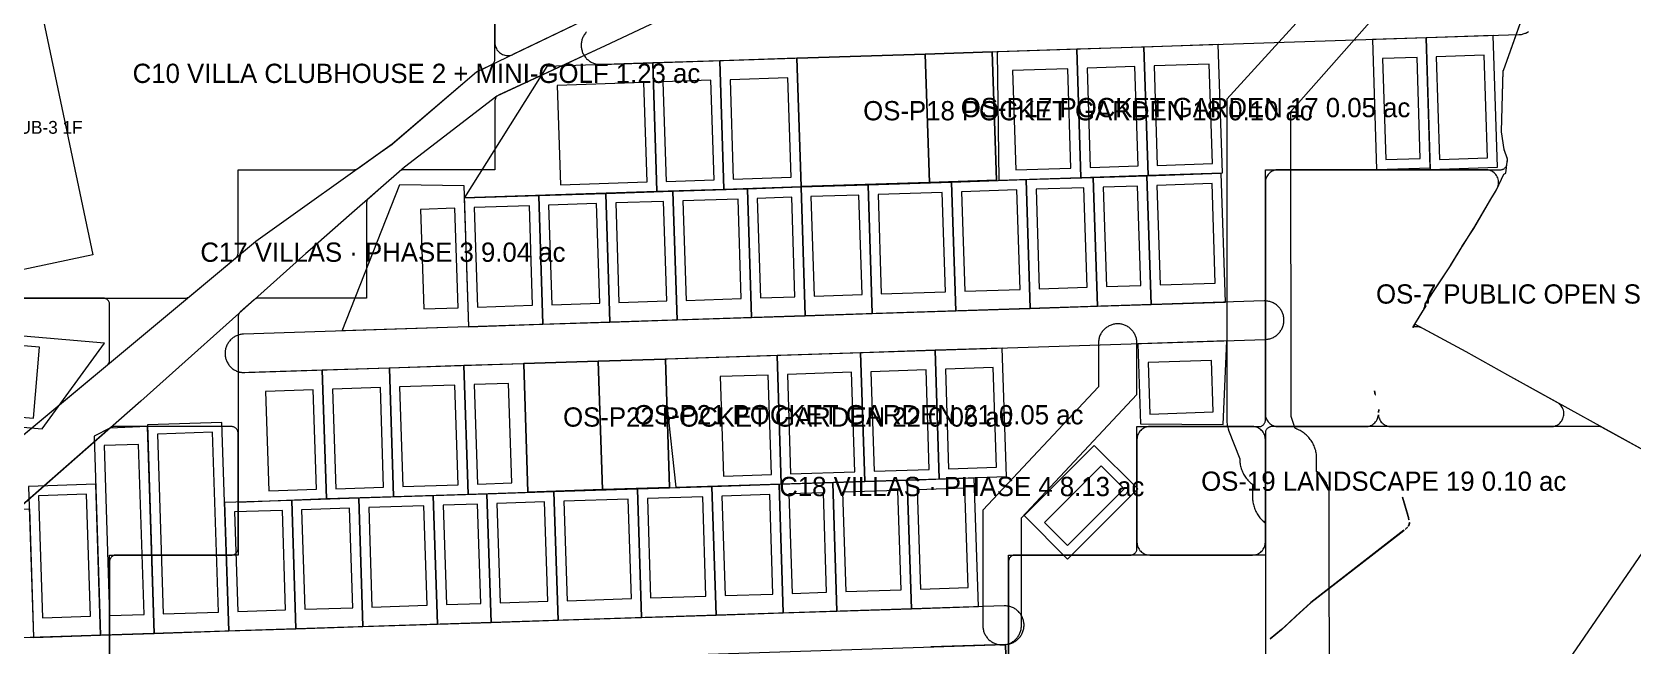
# Model space of a CAD drawing. Extents: x 32 to 940, y -21 to 684.
# Drawn here: x 487.9 to 737.3, y 175.8 to 271.4 of the extents above; entities that cross this region are included whole.
import ezdxf

# ---------------------------------------------------------------- set-up
doc = ezdxf.new("R2010")
doc.units = 0
for name, color, linetype, lineweight in [('BUILDING-APARTMENTS', 1, 'Continuous', 0), ('BUILDING-CLUBHOUSE', 4, 'Continuous', 0), ('GREEN-IN-VILLAS', 3, 'Continuous', 0), ('GREEN-LANDSCAPE', 3, 'Continuous', 0), ('GREEN-RC', 3, 'Continuous', 0), ('PLOT', 4, 'Continuous', 0), ('ROAD-PRIMARY', 1, 'Continuous', 0), ('ROAD-TERTIARY', 7, 'Continuous', 0), ('SITE-BOUNDARY', 7, 'Continuous', 0), ('TEXT-PLOT', 7, 'Continuous', 0), ('TEXT-ZONE', 7, 'Continuous', 0), ('VILLA-HOUSE', 7, 'Continuous', 0), ('ZONE-APARTMENTS', 1, 'Continuous', 0), ('ZONE-CLUBHOUSE', 4, 'Continuous', 0), ('ZONE-VILLAS', 2, 'Continuous', 0)]:
    doc.layers.add(name, color=color, linetype=linetype, lineweight=lineweight)

msp = doc.modelspace()

# ---------------------------------------------------------------- linework, layer by layer
at = {"layer": 'BUILDING-APARTMENTS'}
msp.add_lwpolyline([(769.27, 137.06), (723.66, 168.44), (739.35, 191.25), (784.96, 159.86)], close=True, dxfattribs=at)
at = {"layer": 'BUILDING-CLUBHOUSE'}
msp.add_lwpolyline([(476.3, 232.29), (467.42, 274.47), (488.51, 278.91), (497.39, 236.73)], close=True, dxfattribs=at)
at = {"layer": 'GREEN-IN-VILLAS'}
for points in [[(607.05, 267.35), (607.7, 247.37), (607.7, 247.37), (607.71, 247.37), (619.31, 247.75), (627.66, 248.02), (627.67, 248.02), (627.67, 248.02), (627.02, 268), (627.01, 268.01), (627.01, 268.01), (618.66, 267.73), (607.06, 267.36), (607.05, 267.36)], [(627.02, 268), (627.67, 248.02), (627.67, 248.02), (627.67, 248.02), (638.1, 248.36), (638.11, 248.36), (638.11, 248.36), (637.46, 268.34), (637.46, 268.35), (637.45, 268.35), (627.02, 268.01), (627.02, 268.01)], [(564.49, 219.79), (565.14, 199.81), (565.14, 199.81), (565.15, 199.81), (576.74, 200.19), (576.75, 200.19), (576.75, 200.19), (576.1, 220.17), (576.1, 220.17), (576.09, 220.17), (564.5, 219.8), (564.49, 219.8)], [(576.1, 220.17), (576.75, 200.19), (576.75, 200.19), (576.76, 200.19), (587.19, 200.53), (587.2, 200.53), (587.2, 200.53), (586.55, 220.51), (586.54, 220.51), (586.54, 220.51), (576.11, 220.17), (576.1, 220.17)]]:
    msp.add_lwpolyline(points, close=True, dxfattribs=at)
msp.add_lwpolyline([(640, 161), (639.51, 176.06), (639.51, 176.06), (639.5, 176.06), (627.91, 175.69)], dxfattribs=at)
at = {"layer": 'GREEN-LANDSCAPE'}
msp.add_lwpolyline([(560, 288), (560, 269.78), (560.01, 269.59), (560.04, 269.4), (560.08, 269.21), (560.15, 269.03), (560.23, 268.86), (560.32, 268.69), (560.44, 268.53), (560.56, 268.39), (560.7, 268.26), (560.86, 268.14), (561.02, 268.04), (561.19, 267.95), (561.37, 267.88), (561.55, 267.83), (561.74, 267.8), (561.94, 267.78), (562.13, 267.78), (562.32, 267.81), (562.51, 267.85), (562.69, 267.9), (562.87, 267.98), (574.88, 273.76)], dxfattribs=at)
msp.add_lwpolyline([(660, 192), (660.01, 191.8), (660.04, 191.61), (660.09, 191.42), (660.15, 191.23), (660.24, 191.06), (660.34, 190.89), (660.45, 190.73), (660.59, 190.59), (660.73, 190.45), (660.89, 190.34), (661.06, 190.24), (661.23, 190.15), (661.42, 190.09), (661.61, 190.04), (661.8, 190.01), (662, 190), (678, 190), (678.2, 190.01), (678.39, 190.04), (678.58, 190.09), (678.77, 190.15), (678.94, 190.24), (679.11, 190.34), (679.27, 190.45), (679.41, 190.59), (679.55, 190.73), (679.66, 190.89), (679.76, 191.06), (679.85, 191.23), (679.91, 191.42), (679.96, 191.61), (679.99, 191.8), (680, 192), (680, 208), (679.99, 208.2), (679.96, 208.39), (679.91, 208.58), (679.85, 208.77), (679.76, 208.94), (679.66, 209.11), (679.55, 209.27), (679.41, 209.41), (679.27, 209.55), (679.11, 209.66), (678.94, 209.76), (678.77, 209.85), (678.58, 209.91), (678.39, 209.96), (678.2, 209.99), (678, 210), (662, 210), (661.8, 209.99), (661.61, 209.96), (661.42, 209.91), (661.23, 209.85), (661.06, 209.76), (660.89, 209.66), (660.73, 209.55), (660.59, 209.41), (660.45, 209.27), (660.34, 209.11), (660.24, 208.94), (660.15, 208.77), (660.09, 208.58), (660.04, 208.39), (660.01, 208.2), (660, 208)], close=True, dxfattribs=at)
at = {"layer": 'GREEN-RC'}
for points in [[(680, 212), (680.01, 211.8), (680.04, 211.61), (680.09, 211.42), (680.15, 211.23), (680.24, 211.06), (680.34, 210.89), (680.45, 210.73), (680.59, 210.59), (680.73, 210.45), (680.89, 210.34), (681.06, 210.24), (681.23, 210.15), (681.42, 210.09), (681.61, 210.04), (681.8, 210.01), (682, 210), (695.61, 210), (695.81, 210.01), (696.01, 210.04), (696.2, 210.09), (696.39, 210.16), (696.57, 210.24), (696.74, 210.35), (696.89, 210.46), (697.04, 210.6), (697.17, 210.75), (697.29, 210.91), (697.39, 211.08), (697.47, 211.26), (697.53, 211.45), (697.58, 211.64), (697.6, 211.82), (697.61, 211.76), (697.64, 211.57), (697.69, 211.38), (697.76, 211.2), (697.84, 211.03), (697.94, 210.87), (698.06, 210.71), (698.19, 210.57), (698.34, 210.44), (698.49, 210.33), (698.66, 210.23), (698.84, 210.15), (699.02, 210.08), (699.21, 210.04), (699.4, 210.01), (699.59, 210), (724.49, 210), (724.69, 210.01), (724.88, 210.04), (725.07, 210.09), (725.26, 210.15), (725.43, 210.23), (725.6, 210.33), (725.76, 210.45), (725.9, 210.58), (726.04, 210.72), (726.15, 210.88), (726.25, 211.05), (726.34, 211.22), (726.4, 211.41), (726.45, 211.6), (726.48, 211.79), (726.49, 211.98), (726.49, 212.18), (726.46, 212.37), (726.41, 212.56), (726.35, 212.75), (726.27, 212.92), (726.17, 213.09), (726.06, 213.25), (725.93, 213.4), (725.78, 213.53), (725.63, 213.65), (725.46, 213.75), (725.43, 213.77), (717.74, 218.02), (717.74, 218.02), (717.74, 218.02), (711.27, 221.63), (711.25, 221.64), (704.51, 225.3), (704.33, 225.39), (704.15, 225.45), (703.96, 225.5), (703.77, 225.53), (703.57, 225.54), (703.38, 225.53), (703.18, 225.51), (702.99, 225.46), (702.98, 225.46), (703, 225.5), (702.98, 225.45), (703, 225.5), (703.29, 225.96), (703.29, 225.96), (704.59, 228.09), (704.68, 228.26), (704.75, 228.43), (704.81, 228.6), (704.85, 228.78), (704.88, 228.96), (704.88, 229), (704.88, 229.06), (704.88, 229.07), (704.89, 229.08), (704.9, 229.1), (708.81, 235.01), (708.85, 235.08), (710.65, 238.05), (710.66, 238.05), (710.66, 238.05), (710.66, 238.05), (710.67, 238.07), (710.67, 238.07), (710.67, 238.08), (710.68, 238.08), (712.43, 240.83), (712.46, 240.9), (715.11, 245.41), (715.11, 245.42), (715.11, 245.42), (715.11, 245.42), (715.12, 245.44), (715.13, 245.44), (715.13, 245.44), (715.13, 245.44), (715.93, 246.75), (716.04, 246.96), (716.13, 247.16), (716.21, 247.34), (716.27, 247.54), (716.3, 247.73), (716.32, 247.93), (716.32, 248.13), (716.29, 248.33), (716.25, 248.53), (716.19, 248.72), (716.1, 248.9), (716.01, 249.08), (715.89, 249.24), (715.76, 249.39), (715.61, 249.53), (715.45, 249.65), (715.28, 249.75), (715.1, 249.84), (714.91, 249.91), (714.72, 249.96), (714.52, 249.99), (714.32, 250), (682, 250), (681.8, 249.99), (681.61, 249.96), (681.42, 249.91), (681.23, 249.85), (681.06, 249.76), (680.89, 249.66), (680.73, 249.55), (680.59, 249.41), (680.45, 249.27), (680.34, 249.11), (680.24, 248.94), (680.15, 248.77), (680.09, 248.58), (680.04, 248.39), (680.01, 248.2), (680, 248)], [(697.02, 215.59), (697.12, 214.99), (697.12, 214.99), (697.02, 215.59)], [(697.12, 214.96), (697.13, 214.96), (697.12, 214.96)], [(697.6, 212.21), (697.6, 212.21), (697.6, 212.23), (697.67, 212.6), (697.67, 212.65), (697.67, 212.65), (697.62, 212.34), (697.6, 212.18), (697.6, 212.21), (697.6, 212.23)]]:
    msp.add_lwpolyline(points, close=True, dxfattribs=at)
at = {"layer": 'PLOT'}
for points in [[(672.67, 269.49), (661.07, 269.11), (661.72, 249.13), (673.33, 249.5)], [(705.02, 270.55), (696.66, 270.27), (697.32, 250.03), (705.68, 250.31)], [(715.47, 270.89), (705.02, 270.55), (705.69, 250.06), (716.13, 250.4)], [(595.03, 266.97), (584.59, 266.63), (585.24, 246.64), (595.68, 246.98)], [(607.03, 267.36), (595.03, 266.97), (595.68, 246.98), (607.68, 247.37)], [(650.62, 268.77), (638.22, 268.37), (638.47, 248.37), (651.27, 248.79)], [(661.07, 269.11), (650.62, 268.77), (651.27, 248.79), (661.72, 249.13)], [(584.59, 266.63), (568.09, 266.09), (555.25, 245.66), (585.24, 246.64)], [(662.19, 229.02), (673.79, 229.4), (673.14, 249.39), (661.54, 249.01)], [(555.87, 225.56), (536.19, 224.92), (545.18, 247.72), (555.15, 247.55)], [(588.37, 226.62), (599.97, 227), (599.32, 246.98), (587.72, 246.61)], [(599.97, 227), (608.33, 227.27), (607.68, 247.26), (599.32, 246.98)], [(608.33, 227.27), (618.78, 227.61), (618.13, 247.6), (607.68, 247.26)], [(618.78, 227.61), (631.78, 228.03), (631.13, 248.02), (618.13, 247.6)], [(631.78, 228.03), (643.38, 228.41), (642.73, 248.4), (631.13, 248.02)], [(643.38, 228.41), (653.83, 228.75), (653.18, 248.74), (642.73, 248.4)], [(653.83, 228.75), (662.19, 229.02), (661.54, 249.01), (653.18, 248.74)], [(555.87, 225.56), (567.47, 225.94), (566.82, 245.93), (555.22, 245.55)], [(567.47, 225.94), (577.92, 226.28), (577.27, 246.27), (566.82, 245.93)], [(577.92, 226.28), (588.37, 226.62), (587.72, 246.61), (577.27, 246.27)], [(479.24, 224.71), (478.03, 210.65), (489.48, 209.66), (499.17, 222.99)], [(639.01, 222.22), (628.56, 221.88), (629.21, 201.89), (639.66, 202.23)], [(660.14, 222.91), (660.54, 210.42), (673.41, 210.34), (674, 223.36)], [(555.17, 219.49), (543.56, 219.12), (544.21, 199.13), (555.82, 199.5)], [(555.17, 219.49), (555.82, 199.5), (565.14, 199.81), (564.49, 219.79)], [(586.54, 220.51), (586.78, 213.42), (588.16, 200.56), (604.61, 201.09), (603.96, 221.08)], [(616.95, 221.5), (603.96, 221.08), (604.61, 201.09), (617.61, 201.52)], [(628.56, 221.88), (616.95, 221.5), (617.61, 201.52), (629.21, 201.89)], [(520, 198.23), (533.77, 198.79), (533.12, 218.78), (520, 218.35)], [(543.56, 219.12), (533.12, 218.78), (533.77, 198.79), (544.21, 199.13)], [(497.58, 208.5), (498.59, 177.52), (506.94, 177.79), (505.9, 210), (500.04, 209.75)], [(506.94, 177.79), (518.55, 178.17), (517.49, 210.65), (505.89, 210.28)], [(653.34, 207.07), (642.42, 196.15), (649.19, 189.38), (660.12, 200.3)], [(488.14, 177.18), (498.59, 177.52), (497.82, 201.01), (487.38, 200.67)], [(551.05, 179.23), (559.41, 179.5), (558.76, 199.49), (550.4, 199.22)], [(559.41, 179.5), (569.85, 179.84), (569.2, 199.83), (558.76, 199.49)], [(569.85, 179.84), (582.85, 180.26), (582.2, 200.25), (569.2, 199.83)], [(582.85, 180.26), (594.46, 180.64), (593.81, 200.63), (582.2, 200.25)], [(594.46, 180.64), (604.91, 180.98), (604.25, 200.97), (593.81, 200.63)], [(604.91, 180.98), (613.26, 181.25), (612.61, 201.24), (604.25, 200.97)], [(613.26, 181.25), (624.87, 181.63), (624.22, 201.62), (612.61, 201.24)], [(624.87, 181.63), (635.32, 181.97), (634.66, 201.96), (624.22, 201.62)], [(488.14, 177.18), (462.63, 176.35), (486.02, 197.12), (487.49, 197.17)], [(518.55, 178.17), (529, 178.51), (528.35, 198.5), (517.9, 198.16)], [(529, 178.51), (539.44, 178.85), (538.79, 198.84), (528.35, 198.5)], [(539.44, 178.85), (551.05, 179.23), (550.4, 199.22), (538.79, 198.84)]]:
    msp.add_lwpolyline(points, close=True, dxfattribs=at)
at = {"layer": 'ROAD-PRIMARY'}
for points in [[(694, 282.93), (674, 261), (674, 211), (674, 210.81), (674.01, 210.62), (674.03, 210.42), (674.06, 210.23), (674.09, 210.04), (674.13, 209.86), (674.18, 209.67), (674.24, 209.49), (674.26, 209.42), (676, 205), (676, 204.81), (676.01, 204.62), (676.03, 204.42), (676.06, 204.23), (676.09, 204.04), (676.13, 203.86), (676.18, 203.67), (676.24, 203.49), (676.3, 203.3), (676.37, 203.12), (676.44, 202.95), (676.52, 202.77), (676.61, 202.6), (676.71, 202.44), (676.81, 202.27), (676.92, 202.11), (677.03, 201.96), (677.15, 201.81), (677.28, 201.66), (677.41, 201.52), (677.54, 201.39), (677.69, 201.26), (677.83, 201.13), (677.98, 201.01), (678, 201), (678, 199), (678, 198.81), (678.01, 198.62), (678.03, 198.42), (678.06, 198.23), (678.09, 198.04), (678.13, 197.86), (678.18, 197.67), (678.24, 197.49), (678.3, 197.3), (678.37, 197.12), (678.44, 196.95), (678.52, 196.77), (678.61, 196.6), (678.71, 196.44), (678.81, 196.27), (678.92, 196.11), (679.03, 195.96), (679.15, 195.81), (679.28, 195.66), (679.41, 195.52), (679.54, 195.39), (679.69, 195.26), (679.83, 195.13), (679.98, 195.01), (680, 195), (680, 162.9)], [(690, 161), (689.95, 199.71), (689.92, 199.9), (689.88, 200.09), (689.84, 200.27), (689.78, 200.46), (689.72, 200.64), (689.66, 200.82), (689.58, 201), (689.5, 201.17), (689.42, 201.34), (689.32, 201.51), (689.22, 201.68), (689.12, 201.84), (689, 201.99), (688.89, 202.15), (688.76, 202.29), (688.63, 202.44), (688.5, 202.57), (688.36, 202.7), (688.21, 202.83), (688.06, 202.95), (687.97, 203.02), (687.95, 205.71), (687.92, 205.9), (687.88, 206.09), (687.84, 206.27), (687.78, 206.46), (687.72, 206.64), (687.66, 206.82), (687.58, 207), (687.5, 207.17), (687.42, 207.34), (687.32, 207.51), (687.22, 207.68), (687.12, 207.84), (687, 207.99), (686.89, 208.15), (686.76, 208.29), (686.63, 208.44), (686.5, 208.57), (686.36, 208.7), (686.21, 208.83), (686.06, 208.95), (685.91, 209.07), (685.75, 209.18), (685.59, 209.28), (685.42, 209.37), (685.25, 209.46), (685.08, 209.55), (684.9, 209.62), (684.72, 209.69), (684.64, 209.72), (684, 211.56), (683.95, 259.07), (703.33, 281)]]:
    msp.add_lwpolyline(points, dxfattribs=at)
at = {"layer": 'ROAD-TERTIARY'}
for points in [[(574.28, 271.47), (574.18, 271.36), (574.09, 271.25), (574, 271.13), (573.92, 271.01), (573.85, 270.89), (573.78, 270.76), (573.72, 270.63), (573.66, 270.5), (573.61, 270.37), (573.56, 270.23), (573.53, 270.09), (573.5, 269.95), (573.47, 269.81), (573.45, 269.66), (573.44, 269.52), (573.44, 269.37), (573.45, 269.23), (573.46, 269.09), (573.47, 268.94), (573.5, 268.8), (573.53, 268.66), (573.57, 268.52), (573.61, 268.38), (573.66, 268.25), (573.72, 268.12), (573.79, 267.99), (573.86, 267.86), (573.93, 267.74), (574.01, 267.62), (574.1, 267.5), (574.2, 267.39), (574.29, 267.29), (574.4, 267.19), (574.5, 267.09), (574.62, 267), (574.73, 266.92), (574.86, 266.84), (574.98, 266.76), (575.11, 266.69), (575.24, 266.63), (575.37, 266.58), (575.51, 266.53), (575.65, 266.49), (575.79, 266.45), (575.93, 266.43), (576.07, 266.4), (576.21, 266.39), (576.36, 266.38), (576.5, 266.38), (576.54, 266.38), (719.46, 271.04), (719.61, 271.04), (719.75, 271.06), (719.89, 271.08), (720.03, 271.11), (720.17, 271.14), (720.31, 271.19), (720.45, 271.24), (720.58, 271.29), (720.71, 271.35), (720.84, 271.42), (720.96, 271.5)], [(444.61, 169.74), (639.51, 176.09), (639.65, 176.09), (639.8, 176.11), (639.94, 176.13), (640.08, 176.16), (640.22, 176.19), (640.36, 176.24), (640.5, 176.29), (640.63, 176.34), (640.76, 176.4), (640.89, 176.47), (641.01, 176.54), (641.13, 176.62), (641.25, 176.71), (641.36, 176.8), (641.47, 176.9), (641.57, 177), (641.67, 177.1), (641.76, 177.22), (641.85, 177.33), (641.93, 177.45), (642, 177.57), (642.07, 177.7), (642.14, 177.83), (642.19, 177.96), (642.25, 178.1), (642.29, 178.24), (642.33, 178.38), (642.36, 178.52), (642.38, 178.66), (642.4, 178.8), (642.41, 178.95), (642.41, 179.09), (642.41, 179.24), (642.4, 179.38), (642.38, 179.52), (642.35, 179.66), (642.32, 179.81), (642.28, 179.94), (642.24, 180.08), (642.19, 180.22), (642.13, 180.35), (642.07, 180.48), (642, 180.6), (641.92, 180.73), (641.84, 180.85), (641.75, 180.96), (641.66, 181.07), (641.56, 181.18), (641.46, 181.28), (641.35, 181.37), (641.24, 181.47), (641.12, 181.55), (641, 181.63), (640.87, 181.7), (640.75, 181.77), (640.61, 181.83), (640.48, 181.89), (640.34, 181.93), (640.21, 181.98), (640.07, 182.01), (639.92, 182.04), (639.78, 182.06), (639.64, 182.07), (639.49, 182.08), (639.35, 182.08), (639.31, 182.08), (444.42, 175.74)]]:
    msp.add_lwpolyline(points, dxfattribs=at)
for points in [[(521.07, 218.4), (679.99, 223.58), (680.13, 223.58), (680.27, 223.6), (680.42, 223.62), (680.56, 223.65), (680.7, 223.69), (680.84, 223.73), (680.97, 223.78), (681.11, 223.83), (681.24, 223.89), (681.36, 223.96), (681.49, 224.04), (681.61, 224.12), (681.72, 224.2), (681.84, 224.29), (681.94, 224.39), (682.05, 224.49), (682.14, 224.6), (682.24, 224.71), (682.32, 224.82), (682.4, 224.94), (682.48, 225.06), (682.55, 225.19), (682.61, 225.32), (682.67, 225.45), (682.72, 225.59), (682.77, 225.73), (682.8, 225.87), (682.83, 226.01), (682.86, 226.15), (682.88, 226.29), (682.88, 226.44), (682.89, 226.58), (682.88, 226.73), (682.87, 226.87), (682.86, 227.01), (682.83, 227.16), (682.8, 227.3), (682.76, 227.44), (682.72, 227.57), (682.66, 227.71), (682.61, 227.84), (682.54, 227.97), (682.47, 228.1), (682.4, 228.22), (682.32, 228.34), (682.23, 228.45), (682.13, 228.56), (682.04, 228.67), (681.93, 228.77), (681.82, 228.87), (681.71, 228.96), (681.6, 229.04), (681.47, 229.12), (681.35, 229.19), (681.22, 229.26), (681.09, 229.32), (680.96, 229.38), (680.82, 229.43), (680.68, 229.47), (680.54, 229.5), (680.4, 229.53), (680.26, 229.55), (680.12, 229.56), (679.97, 229.57), (679.83, 229.57), (679.79, 229.57), (520.87, 224.4), (520.73, 224.39), (520.59, 224.38), (520.44, 224.35), (520.3, 224.33), (520.16, 224.29), (520.02, 224.25), (519.89, 224.2), (519.75, 224.14), (519.62, 224.08), (519.5, 224.01), (519.37, 223.94), (519.25, 223.86), (519.14, 223.78), (519.02, 223.68), (518.92, 223.59), (518.81, 223.49), (518.72, 223.38), (518.62, 223.27), (518.54, 223.15), (518.46, 223.03), (518.38, 222.91), (518.31, 222.78), (518.25, 222.66), (518.19, 222.52), (518.14, 222.39), (518.09, 222.25), (518.06, 222.11), (518.03, 221.97), (518, 221.83), (517.99, 221.68), (517.98, 221.54), (517.97, 221.39), (517.98, 221.25), (517.99, 221.11), (518, 220.96), (518.03, 220.82), (518.06, 220.68), (518.1, 220.54), (518.14, 220.4), (518.2, 220.27), (518.25, 220.13), (518.32, 220.01), (518.39, 219.88), (518.46, 219.76), (518.54, 219.64), (518.63, 219.52), (518.73, 219.41), (518.82, 219.31), (518.93, 219.21), (519.04, 219.11), (519.15, 219.02), (519.26, 218.94), (519.39, 218.86), (519.51, 218.78), (519.64, 218.72), (519.77, 218.65), (519.9, 218.6), (520.04, 218.55), (520.18, 218.51), (520.32, 218.47), (520.46, 218.45), (520.6, 218.43), (520.75, 218.41), (520.89, 218.4), (521.03, 218.4)], [(639.2, 176.01), (639.34, 176.02), (639.49, 176.04), (639.63, 176.07), (639.77, 176.1), (639.91, 176.14), (640.04, 176.19), (640.18, 176.24), (640.31, 176.3), (640.44, 176.37), (640.56, 176.44), (640.68, 176.52), (640.8, 176.6), (640.91, 176.69), (641.02, 176.78), (641.13, 176.88), (641.23, 176.99), (641.32, 177.1), (641.41, 177.21), (641.49, 177.33), (641.57, 177.45), (641.64, 177.58), (641.71, 177.71), (641.77, 177.84), (641.82, 177.97), (641.87, 178.11), (641.9, 178.25), (641.94, 178.39), (641.96, 178.53), (641.98, 178.68), (642, 178.82), (642, 178.96), (642, 195.81), (660, 215), (660, 223), (660, 223.14), (659.99, 223.29), (659.97, 223.43), (659.95, 223.57), (659.91, 223.72), (659.88, 223.85), (659.83, 223.99), (659.78, 224.13), (659.72, 224.26), (659.66, 224.39), (659.59, 224.52), (659.51, 224.64), (659.43, 224.76), (659.34, 224.87), (659.25, 224.98), (659.15, 225.09), (659.05, 225.19), (658.94, 225.29), (658.83, 225.38), (658.71, 225.46), (658.59, 225.54), (658.47, 225.62), (658.34, 225.68), (658.21, 225.75), (658.08, 225.8), (657.94, 225.85), (657.8, 225.89), (657.66, 225.93), (657.52, 225.95), (657.38, 225.98), (657.23, 225.99), (657.09, 226), (656.95, 226), (656.8, 225.99), (656.66, 225.98), (656.51, 225.96), (656.37, 225.93), (656.23, 225.9), (656.09, 225.86), (655.96, 225.81), (655.82, 225.76), (655.69, 225.7), (655.56, 225.63), (655.44, 225.56), (655.32, 225.48), (655.2, 225.4), (655.09, 225.31), (654.98, 225.22), (654.87, 225.12), (654.77, 225.01), (654.68, 224.9), (654.59, 224.79), (654.51, 224.67), (654.43, 224.55), (654.36, 224.42), (654.29, 224.29), (654.23, 224.16), (654.18, 224.03), (654.13, 223.89), (654.1, 223.75), (654.06, 223.61), (654.04, 223.47), (654.02, 223.32), (654, 223.18), (654, 223.04), (654, 216.18), (636, 197), (636, 179), (636, 178.86), (636.01, 178.71), (636.03, 178.57), (636.05, 178.43), (636.09, 178.28), (636.12, 178.15), (636.17, 178.01), (636.22, 177.87), (636.28, 177.74), (636.34, 177.61), (636.41, 177.48), (636.49, 177.36), (636.57, 177.24), (636.66, 177.13), (636.75, 177.02), (636.85, 176.91), (636.95, 176.81), (637.06, 176.71), (637.17, 176.62), (637.29, 176.54), (637.41, 176.46), (637.53, 176.38), (637.66, 176.32), (637.79, 176.25), (637.92, 176.2), (638.06, 176.15), (638.2, 176.11), (638.34, 176.07), (638.48, 176.05), (638.62, 176.02), (638.77, 176.01), (638.91, 176), (639.05, 176)]]:
    msp.add_lwpolyline(points, close=True, dxfattribs=at)
at = {"layer": 'SITE-BOUNDARY'}
for points in [[(742.03, 204.6), (717.74, 218.02), (717.74, 218.02), (711.26, 221.64), (703.29, 225.96), (702.98, 225.45), (703.29, 225.96), (705.02, 228.79), (704.88, 229.07), (704.89, 229.08), (708.83, 235.04), (710.66, 238.05), (710.67, 238.06), (710.67, 238.08), (712.45, 240.87), (715.11, 245.42), (715.12, 245.43), (715.13, 245.44), (715.99, 246.85), (717.13, 249.3), (717.13, 249.31), (717.13, 249.31), (717.14, 249.31), (717.43, 249.44), (717.72, 251.62), (717.19, 253.13), (717.19, 253.14), (717.19, 253.14), (717.19, 253.16), (716.76, 255.92), (716.76, 255.93), (716.76, 255.94), (716.76, 255.95), (717.06, 265.43), (717.07, 265.43), (717.07, 265.44), (717.07, 265.45), (723.83, 284.43)], [(585.91, 273.37), (577.17, 269.31), (560.32, 261.48), (545.91, 250.41), (537.28, 242.85), (531.21, 237.53), (530.56, 236.96), (525.04, 232.04), (525.04, 232.04), (504.83, 213.96), (504.83, 213.96), (462.75, 177.02)], [(471.93, 196.56), (522.73, 238.83), (522.74, 238.84), (522.76, 238.85), (544.01, 254.02), (557.13, 265.22), (557.14, 265.23), (557.15, 265.24), (559.21, 266.22), (574.88, 273.76)]]:
    msp.add_lwpolyline(points, dxfattribs=at)
for points in [[(697.02, 215.59), (697.12, 214.99), (697.12, 214.99), (697.02, 215.59)], [(697.12, 214.96), (697.13, 214.96), (697.12, 214.96)], [(697.6, 212.21), (697.6, 212.21), (697.67, 212.65), (697.67, 212.65)], [(701.36, 199.03), (701.36, 199.03), (702.2, 196.19), (702.2, 196.19)], [(702.2, 196.17), (702.2, 196.17), (702.27, 195.82), (702.27, 195.82)], [(702.28, 195.79), (702.28, 195.79), (702.32, 195.48), (702.32, 195.48)], [(702.31, 194.53), (702.44, 194.91), (702.44, 194.91), (702.31, 194.53)], [(702.43, 195.07), (702.44, 194.94), (702.44, 194.94)], [(687.08, 182.6), (687.08, 182.6), (701.59, 193.86), (701.59, 193.86)], [(701.75, 193.98), (702.1, 194.27), (702.1, 194.27)], [(702.12, 194.29), (702.12, 194.29), (702.12, 194.29)], [(682.53, 178.41), (687.06, 182.58), (687.06, 182.58), (682.53, 178.41)], [(680.74, 176.93), (682.51, 178.39), (682.51, 178.39), (680.74, 176.93)]]:
    msp.add_lwpolyline(points, close=True, dxfattribs=at)
at = {"layer": 'VILLA-HOUSE'}
for points in [[(703.62, 267.5), (698.26, 267.32), (698.77, 251.58), (704.13, 251.76)], [(714.06, 267.84), (706.62, 267.6), (707.14, 251.6), (714.58, 251.85)], [(605.63, 264.31), (596.63, 264.02), (597.13, 248.52), (606.13, 248.82)], [(649.22, 265.73), (640.61, 265.45), (641.12, 249.96), (649.72, 250.24)], [(659.67, 266.07), (652.22, 265.83), (652.72, 250.33), (660.17, 250.58)], [(671.27, 266.45), (662.67, 266.17), (663.17, 250.67), (671.78, 250.95)], [(583.18, 263.58), (569.69, 263.14), (570.2, 247.65), (583.69, 248.09)], [(593.63, 263.92), (586.18, 263.68), (586.69, 248.18), (594.13, 248.43)], [(644.78, 231.46), (652.23, 231.7), (651.73, 247.19), (644.28, 246.95)], [(655.23, 231.8), (660.59, 231.97), (660.08, 247.46), (654.73, 247.29)], [(663.59, 232.07), (672.2, 232.35), (671.69, 247.84), (663.08, 247.56)], [(557.27, 228.61), (565.88, 228.89), (565.37, 244.38), (556.77, 244.1)], [(568.88, 228.98), (576.32, 229.23), (575.82, 244.72), (568.37, 244.48)], [(579.32, 229.32), (586.77, 229.57), (586.27, 245.06), (578.82, 244.82)], [(589.77, 229.66), (598.38, 229.94), (597.87, 245.44), (589.26, 245.16)], [(601.38, 230.04), (606.73, 230.22), (606.23, 245.71), (600.87, 245.53)], [(609.73, 230.31), (617.18, 230.56), (616.68, 246.05), (609.23, 245.81)], [(620.18, 230.65), (630.18, 230.98), (629.68, 246.47), (619.67, 246.15)], [(633.18, 231.08), (641.79, 231.36), (641.28, 246.85), (632.67, 246.57)], [(548.91, 228.33), (554.27, 228.51), (553.77, 244), (548.41, 243.83)], [(482.1, 222.96), (481.14, 211.89), (488.12, 211.29), (489.07, 222.36)], [(671.59, 220.28), (661.73, 219.96), (661.99, 211.96), (671.85, 212.29)], [(602.55, 218.03), (595.11, 217.79), (595.61, 202.3), (603.06, 202.54)], [(615.55, 218.46), (605.55, 218.13), (606.06, 202.64), (616.06, 202.97)], [(627.16, 218.84), (618.55, 218.55), (619.06, 203.06), (627.66, 203.34)], [(637.61, 219.18), (630.16, 218.93), (630.66, 203.44), (638.11, 203.68)], [(531.71, 215.73), (524.27, 215.49), (524.77, 199.99), (532.22, 200.24)], [(542.16, 216.07), (534.71, 215.83), (535.22, 200.33), (542.66, 200.58)], [(553.77, 216.45), (545.16, 216.17), (545.66, 200.67), (554.27, 200.95)], [(562.12, 216.72), (556.77, 216.54), (557.27, 201.05), (562.63, 201.23)], [(499.99, 180.57), (505.35, 180.74), (504.49, 207.23), (499.13, 207.05)], [(508.35, 180.84), (516.95, 181.12), (516.04, 209.11), (507.44, 208.83)], [(654.41, 203.89), (645.6, 195.09), (649.19, 191.5), (657.99, 200.3)], [(606.31, 184.03), (611.67, 184.2), (611.16, 199.69), (605.8, 199.52)], [(614.66, 184.3), (623.27, 184.58), (622.77, 200.07), (614.16, 199.79)], [(626.27, 184.68), (633.72, 184.92), (633.21, 200.41), (625.77, 200.17)], [(489.54, 180.23), (496.99, 180.47), (496.37, 199.46), (488.93, 199.22)], [(530.4, 181.56), (537.85, 181.8), (537.34, 197.29), (529.89, 197.05)], [(540.85, 181.9), (549.45, 182.18), (548.95, 197.67), (540.34, 197.39)], [(552.45, 182.28), (557.81, 182.45), (557.31, 197.94), (551.95, 197.77)], [(560.81, 182.55), (568.26, 182.79), (567.75, 198.28), (560.3, 198.04)], [(571.25, 182.89), (581.26, 183.21), (580.75, 198.7), (570.75, 198.38)], [(584.25, 183.31), (592.86, 183.59), (592.36, 199.08), (583.75, 198.8)], [(595.86, 183.69), (603.31, 183.93), (602.8, 199.42), (595.36, 199.18)], [(519.95, 181.22), (527.4, 181.46), (526.9, 196.95), (519.45, 196.71)]]:
    msp.add_lwpolyline(points, close=True, dxfattribs=at)
at = {"layer": 'ZONE-APARTMENTS'}
msp.add_lwpolyline([(739.48, 206.01), (734.63, 208.69), (732.48, 209.88), (732.39, 209.92), (732.29, 209.95), (732.19, 209.98), (732.09, 209.99), (731.99, 210), (681, 210), (680.9, 210), (680.8, 209.98), (680.71, 209.96), (680.62, 209.92), (680.53, 209.88), (680.44, 209.83), (680.37, 209.77), (680.29, 209.71), (680.23, 209.63), (680.17, 209.56), (680.12, 209.47), (680.08, 209.38), (680.04, 209.29), (680.02, 209.2), (680, 209.1), (680, 209), (680, 190.02), (680, 190), (679.98, 190), (641, 190), (640.9, 190), (640.8, 189.98), (640.71, 189.96), (640.62, 189.92), (640.53, 189.88), (640.44, 189.83), (640.37, 189.77), (640.29, 189.71), (640.23, 189.63), (640.17, 189.56), (640.12, 189.47), (640.08, 189.38), (640.04, 189.29), (640.02, 189.2), (640, 189.1), (640, 189), (640, 156.69)], dxfattribs=at)
for points in [[(701.36, 199.03), (701.36, 199.03), (701.37, 199.01), (702.19, 196.21), (702.2, 196.19), (702.2, 196.19), (702.19, 196.21), (702.2, 196.18), (702.21, 196.15), (702.2, 196.17), (702.2, 196.17), (702.21, 196.15), (702.24, 195.98), (702.27, 195.83), (702.27, 195.82), (702.27, 195.82), (702.27, 195.83), (702.21, 196.13), (702.19, 196.23), (702.15, 196.35), (701.37, 199.01)], [(702.27, 194.48), (702.29, 194.52), (702.33, 194.6), (702.37, 194.69), (702.38, 194.73), (702.4, 194.82), (702.42, 194.91), (702.43, 195), (702.42, 195.09), (702.43, 195.08), (702.43, 195.07), (702.44, 195.05), (702.43, 195.07), (702.44, 195.05), (702.44, 194.98), (702.44, 194.95), (702.44, 194.94), (702.44, 194.94), (702.44, 194.95), (702.44, 194.94), (702.43, 194.91), (702.43, 194.9), (702.43, 194.9), (702.44, 194.91), (702.44, 194.91), (702.43, 194.9), (702.38, 194.73), (702.32, 194.54), (702.31, 194.53), (702.31, 194.53), (702.32, 194.54), (702.31, 194.53), (702.3, 194.51)], [(702.28, 195.79), (702.28, 195.79), (702.28, 195.77), (702.3, 195.65), (702.32, 195.5), (702.32, 195.48), (702.32, 195.48), (702.28, 195.77)], [(680.74, 176.93), (680.76, 176.95), (682.5, 178.38), (682.54, 178.42), (687.04, 182.57), (687.06, 182.58), (687.06, 182.58), (687.04, 182.57), (687.07, 182.59), (687.08, 182.6), (687.09, 182.6), (687.08, 182.6), (687.08, 182.6), (687.09, 182.6), (694.88, 188.65), (701.57, 193.84), (701.59, 193.86), (701.59, 193.86), (701.57, 193.84), (687.1, 182.61), (687.04, 182.56), (684.71, 180.42), (682.54, 178.42), (682.53, 178.41), (682.53, 178.41), (682.54, 178.42), (682.52, 178.4), (682.52, 178.4), (682.51, 178.4), (682.5, 178.38), (682.51, 178.39), (682.51, 178.39), (682.5, 178.38), (680.76, 176.95), (680.74, 176.93)], [(701.75, 193.98), (701.77, 194), (701.91, 194.11), (702.04, 194.22), (702.12, 194.29), (702.13, 194.3), (702.12, 194.29), (702.12, 194.29), (702.11, 194.28), (702.11, 194.28), (702.09, 194.26), (702.09, 194.26), (702.1, 194.27), (702.1, 194.27), (702.09, 194.26), (701.91, 194.11), (701.77, 194)], [(702.12, 194.29), (702.12, 194.29), (702.12, 194.29)]]:
    msp.add_lwpolyline(points, close=True, dxfattribs=at)
at = {"layer": 'ZONE-CLUBHOUSE'}
msp.add_lwpolyline([(461, 230), (511.76, 230), (511.85, 230), (511.95, 230.02), (512.05, 230.04), (512.14, 230.08), (512.23, 230.12), (512.32, 230.17), (512.39, 230.23), (519.64, 236.26), (519.71, 236.33), (519.78, 236.4), (519.83, 236.48), (519.88, 236.56), (519.93, 236.65), (519.96, 236.74), (519.98, 236.83), (520, 236.93), (520, 237.03), (520, 249.98), (520, 250), (520.02, 250), (538.06, 250), (538.16, 250.01), (538.26, 250.02), (538.36, 250.05), (538.46, 250.08), (538.55, 250.13), (538.64, 250.19), (542.14, 252.68), (543.98, 254), (544.05, 254.05), (557.12, 265.22), (557.13, 265.22), (557.14, 265.23), (557.15, 265.24), (557.16, 265.25), (558.78, 266.01), (559.21, 266.22), (559.21, 266.22), (559.22, 266.22), (559.43, 266.33), (559.43, 266.33), (559.52, 266.37), (559.61, 266.43), (559.69, 266.5), (559.76, 266.57), (559.82, 266.65), (559.87, 266.74), (559.92, 266.83), (559.95, 266.93), (559.98, 267.02), (559.99, 267.12), (560, 267.23), (560, 289)], dxfattribs=at)
at = {"layer": 'ZONE-VILLAS'}
for points in [[(585.9, 273.37), (577.17, 269.31), (577.17, 269.31), (577.17, 269.31), (560.58, 261.6), (560.58, 261.6), (560.49, 261.56), (560.42, 261.5), (560.34, 261.44), (560.27, 261.38), (560.21, 261.31), (560.16, 261.23), (560.11, 261.15), (560.07, 261.06), (560.04, 260.97), (560.02, 260.88), (560, 260.79), (560, 260.69), (560, 250.02), (560, 250), (559.98, 250), (545.82, 250), (545.72, 249.99), (545.62, 249.98), (545.52, 249.95), (545.42, 249.92), (545.33, 249.87), (545.24, 249.82), (545.16, 249.75), (540.34, 245.53), (540.27, 245.46), (540.21, 245.39), (540.16, 245.31), (540.11, 245.23), (540.07, 245.15), (540.04, 245.06), (540.02, 244.97), (540, 244.87), (540, 244.78), (540, 230.02), (540, 230), (539.98, 230), (523.15, 230), (523.04, 229.99), (522.94, 229.98), (522.84, 229.95), (522.74, 229.91), (522.65, 229.87), (522.56, 229.81), (522.48, 229.75), (520.33, 227.83), (520.27, 227.76), (520.21, 227.69), (520.15, 227.61), (520.11, 227.53), (520.07, 227.45), (520.04, 227.36), (520.02, 227.27), (520, 227.17), (520, 227.08), (520, 190.02), (520, 190), (519.98, 190), (501, 190), (500.9, 190), (500.8, 189.98), (500.71, 189.96), (500.62, 189.92), (500.53, 189.88), (500.44, 189.83), (500.37, 189.77), (500.29, 189.71), (500.23, 189.63), (500.17, 189.56), (500.12, 189.47), (500.08, 189.38), (500.04, 189.29), (500.02, 189.2), (500, 189.1), (500, 189), (500, 171.52)], [(627.91, 175.69), (639.5, 176.06), (639.51, 176.06), (639.51, 176.06), (640, 161), (640, 189.98), (640, 190), (640.02, 190), (659, 190), (659.1, 190), (659.2, 190.02), (659.29, 190.04), (659.38, 190.08), (659.47, 190.12), (659.56, 190.17), (659.63, 190.23), (659.71, 190.29), (659.77, 190.37), (659.83, 190.44), (659.88, 190.53), (659.92, 190.62), (659.96, 190.71), (659.98, 190.8), (660, 190.9), (660, 191), (660, 209.98), (660, 210), (660.02, 210), (679, 210), (679.1, 210), (679.2, 210.02), (679.29, 210.04), (679.38, 210.08), (679.47, 210.12), (679.56, 210.17), (679.63, 210.23), (679.71, 210.29), (679.77, 210.37), (679.83, 210.44), (679.88, 210.53), (679.92, 210.62), (679.96, 210.71), (679.98, 210.8), (680, 210.9), (680, 211), (680, 249.98), (680, 250), (680.02, 250), (716.63, 250), (716.73, 250), (716.82, 250.02), (716.91, 250.04), (717, 250.07), (717.09, 250.11), (717.17, 250.16), (717.25, 250.22), (717.32, 250.28), (717.39, 250.35), (717.45, 250.42), (717.5, 250.5), (717.54, 250.59), (717.58, 250.68), (717.6, 250.77), (717.62, 250.86), (717.69, 251.38), (717.7, 251.47), (717.7, 251.57), (717.69, 251.66), (717.67, 251.75), (717.64, 251.85), (717.2, 253.12), (717.19, 253.13), (717.19, 253.14), (717.19, 253.14), (717.19, 253.16), (717.18, 253.17), (716.76, 255.91), (716.76, 255.92), (716.76, 255.93), (716.76, 255.94), (716.76, 255.95), (716.76, 255.96), (717.06, 265.41), (717.06, 265.43), (717.07, 265.43), (717.07, 265.44), (717.07, 265.45), (717.07, 265.46), (719.94, 273.51)], [(471.94, 196.57), (499.64, 219.62), (499.71, 219.68), (499.78, 219.76), (499.83, 219.83), (499.88, 219.92), (499.93, 220.01), (499.96, 220.1), (499.98, 220.19), (500, 220.29), (500, 220.39), (500, 229), (500, 229.1), (499.98, 229.2), (499.96, 229.29), (499.92, 229.38), (499.88, 229.47), (499.83, 229.56), (499.77, 229.63), (499.71, 229.71), (499.63, 229.77), (499.56, 229.83), (499.47, 229.88), (499.38, 229.92), (499.29, 229.96), (499.2, 229.98), (499.1, 230), (499, 230), (460.02, 230)], [(500, 171.52), (500, 189.98), (500, 190), (500.02, 190), (519, 190), (519.1, 190), (519.2, 190.02), (519.29, 190.04), (519.38, 190.08), (519.47, 190.12), (519.56, 190.17), (519.63, 190.23), (519.71, 190.29), (519.77, 190.37), (519.83, 190.44), (519.88, 190.53), (519.92, 190.62), (519.96, 190.71), (519.98, 190.8), (520, 190.9), (520, 191), (520, 209), (520, 209.1), (519.98, 209.2), (519.96, 209.29), (519.92, 209.38), (519.88, 209.47), (519.83, 209.56), (519.77, 209.63), (519.71, 209.71), (519.63, 209.77), (519.56, 209.83), (519.47, 209.88), (519.38, 209.92), (519.29, 209.96), (519.2, 209.98), (519.1, 210), (519, 210), (500.7, 210), (500.59, 209.99), (500.49, 209.98), (500.39, 209.95), (500.3, 209.92), (500.21, 209.87), (500.12, 209.82), (500.04, 209.75), (462.76, 177.03)]]:
    msp.add_lwpolyline(points, dxfattribs=at)
for points in [[(607.05, 267.35), (607.05, 267.36), (607.06, 267.36), (618.66, 267.73), (627.01, 268.01), (627.01, 268.01), (627.02, 268), (627.02, 268.01), (627.02, 268.01), (637.45, 268.35), (637.46, 268.35), (637.46, 268.34), (638.11, 248.36), (638.11, 248.36), (638.1, 248.36), (627.67, 248.02), (627.67, 248.02), (627.67, 248.02), (627.67, 248.02), (627.66, 248.02), (619.31, 247.75), (607.71, 247.37), (607.7, 247.37), (607.7, 247.37)], [(564.49, 219.79), (564.49, 219.8), (564.5, 219.8), (576.09, 220.17), (576.1, 220.17), (576.1, 220.17), (576.1, 220.17), (576.11, 220.17), (586.54, 220.51), (586.54, 220.51), (586.55, 220.51), (587.2, 200.53), (587.2, 200.53), (587.19, 200.53), (576.76, 200.19), (576.75, 200.19), (576.75, 200.19), (576.75, 200.19), (576.74, 200.19), (565.15, 199.81), (565.14, 199.81), (565.14, 199.81)]]:
    msp.add_lwpolyline(points, close=True, dxfattribs=at)

# ---------------------------------------------------------------- texts
at = {"layer": 'TEXT-PLOT'}
msp.add_text('CLUB-3 1F', height=2, dxfattribs=at).set_placement((482.4, 255.6))
at = {"layer": 'TEXT-ZONE'}
for s, p in [('C10 VILLA CLUBHOUSE 2 + MINI-GOLF 1.23 ac', (503.58, 263.51)), ('OS-P18 POCKET GARDEN 18 0.10 ac', (617.36, 257.69)), ('OS-P17 POCKET GARDEN 17 0.05 ac', (632.56, 258.18)), ('C17 VILLAS · PHASE 3 9.04 ac', (514.13, 235.66)), ('OS-7 PUBLIC OPEN SPACE 7 0.33 ac', (697.24, 229.15)), ('OS-P22 POCKET GARDEN 22 0.06 ac', (570.62, 209.99)), ('OS-P21 POCKET GARDEN 21 0.05 ac', (581.65, 210.35)), ('C18 VILLAS · PHASE 4 8.13 ac', (604.28, 199.17)), ('OS-19 LANDSCAPE 19 0.10 ac', (670, 200))]:
    msp.add_text(s, height=3, dxfattribs=at).set_placement(p)

doc.saveas('drawing.dxf')
